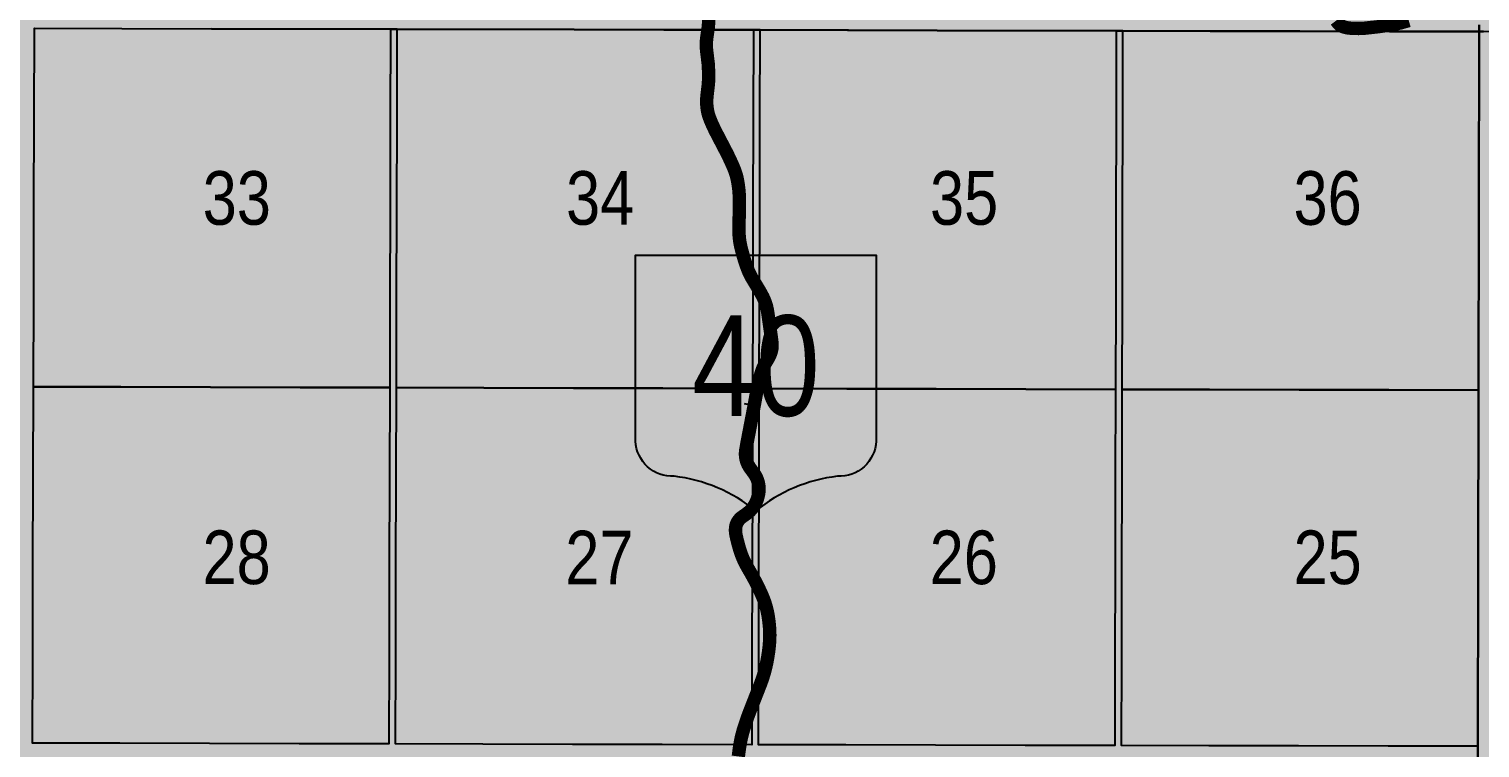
# Model space of a CAD drawing. Extents: x 639460 to 650829, y 5702863 to 5715975.
# Drawn here: x 645310.5 to 645527.3, y 5712106.2 to 5712213.6 of the extents above; entities that cross this region are included whole.
import ezdxf
from ezdxf.enums import TextEntityAlignment as Align

# ---------------------------------------------------------------- set-up
doc = ezdxf.new("R2010")
doc.units = 0
doc.header["$LTSCALE"] = 5
doc.linetypes.add('DASHED2', pattern=[9.524999999999999, 6.35, -3.175])
for name, color, linetype in [('AUX-LABELS', 1, 'Continuous'), ('Quarters', 8, 'Continuous'), ('RoadSeg', 57, 'DASHED2'), ('ROUTE-MAP-HWY', 2, 'Continuous')]:
    doc.layers.add(name, color=color, linetype=linetype)
doc.layers.add('ROUTE-MAP-BACKGROUND-H', color=7, linetype='Continuous', true_color=0xf0ebff)
doc.styles.add('120', font='ARIALN.TTF', dxfattribs={"height": 13})
doc.styles.add('80V', font='ARIALN.TTF', dxfattribs={"oblique": 20.00000000000001, "height": 2})

# ---------------------------------------------------------------- blocks, each defined once
blk = doc.blocks.new('blk_hwy')
h = blk.add_hatch(color=255)
edge = h.paths.add_edge_path()
edge.add_line((-2.394374808926841, -1.502976880546157), (-2.394374808926841, 2.202342593445064))
edge.add_line((-2.394374808926841, 2.20234259344511), (2.394374808927205, 2.20234259344511))
edge.add_line((2.394374808927296, 2.20234259344511), (2.394374808927296, -1.502976881036147))
edge.add_arc((1.666099989399299, -1.474485957415936), 0.7288319048222823, 267.0356154126261, 357.75966761743825, ccw=False)
edge.add_arc((1.99488852761624, -5.339863340062493), 3.158851719708902, 96.66228240425568, 129.1626000068807)
edge.add_arc((-1.994888527615785, -5.339863340062493), 3.158851719708945, 50.83739999311933, 83.33771759574431)
edge.add_arc((-1.666099989399299, -1.474485957415936), 0.7288319048221756, 182.2403323825618, 272.9643845873739, ccw=False)
at = {"color": 0}
blk.add_lwpolyline([(-2.394374808926841, -1.502976880546157), (-2.394374808926841, 2.20234259344511), (2.394374808927296, 2.20234259344511), (2.394374808927296, -1.502976881036147, -0.4179197440755494), (1.628408307617519, -2.202342593444655, 0.1427676877764801), (0, -2.890625918028036, 0.14276768777648), (-1.628408307617065, -2.202342593444655, -0.4179197440755494), (-2.394374808926841, -1.502976881036147)], format="xyb", dxfattribs=at)
at = {"color": 0, "style": '80V', "flags": 8}
blk.add_attdef('HWY', text='', height=2, dxfattribs=at).set_placement((0, 2.273736754432321e-13), align=Align.MIDDLE_CENTER)

msp = doc.modelspace()

# ---------------------------------------------------------------- hatches: boundary and pattern name
at = {"layer": 'ROUTE-MAP-BACKGROUND-H'}
h = msp.add_hatch(color=256, dxfattribs=at)
h.dxf.hatch_style = 1
h.paths.add_polyline_path([(644722.0780574825, 5712923.103110327), (644716.3268754166, 5711989.959252888), (646823.8696153237, 5711989.959252888), (646818.0221694211, 5712923.31514115)])

# ---------------------------------------------------------------- linework, layer by layer
at = {"layer": 'Quarters'}
for points in [[(645337.7106221167, 5712213.700563455), (645364.4945360698, 5712213.637504523), (645365.4989557002, 5712213.635132443), (645391.9482016215, 5712213.572775733), (645418.7323313097, 5712213.509722005), (645419.736754249, 5712213.507382364), (645446.1862178588, 5712213.445097893), (645472.9705611091, 5712213.381979105), (645473.9749898072, 5712213.379605224), (645500.4246323197, 5712213.317656167), (645527.2089943629, 5712213.255676576), (645527.1622261569, 5712186.484516997), (645527.1153510713, 5712159.713385062), (645527.0683690441, 5712132.942254847), (645527.0218525464, 5712106.5058672), (645527.0200676396, 5712105.501496593), (645526.9724702662, 5712078.72966366), (645526.9246985416, 5712051.957825144), (645526.8768869195, 5712025.18605494), (645526.829576861, 5711998.748996064), (645526.8277478198, 5711997.744589484), (645526.8137716518, 5711989.959252887), (645526.8137716518, 5711989.959252887), (645201.0345195738, 5711989.959252888)], [(645527.2106680748, 5712214.26001501), (645527.2089943629, 5712213.255676576), (645527.2089943629, 5712213.255676576), (645500.4246323197, 5712213.317656167), (645473.9749898072, 5712213.379605224), (645472.9705611091, 5712213.381979105), (645446.1862178588, 5712213.445097893), (645419.736754249, 5712213.507382364), (645418.7323313097, 5712213.509722005), (645391.9482016215, 5712213.572775733), (645365.4989557002, 5712213.635132443), (645364.4945360698, 5712213.637504523), (645337.7106221167, 5712213.700563455)], [(645852.976360784, 5711989.959252888), (645526.8137716518, 5711989.959252887), (645526.8277478198, 5711997.744589484), (645526.829576861, 5711998.748996064), (645526.8768869195, 5712025.18605494), (645526.9246985416, 5712051.957825144), (645526.9724702662, 5712078.72966366), (645527.0200676396, 5712105.501496593), (645527.0218525464, 5712106.5058672), (645527.0683690441, 5712132.942254847), (645527.1153510713, 5712159.713385062), (645527.1622261569, 5712186.484516997), (645527.2089943629, 5712213.255676576), (645527.8786536375, 5712213.255071836)], [(645852.7444228873, 5712213.661218119), (645852.7458514626, 5712212.991565248), (645852.7458514626, 5712212.991565248), (645825.9900508911, 5712213.010056028), (645799.2343909998, 5712213.028483975), (645798.5647118957, 5712213.028920559), (645771.769040311, 5712213.04737884), (645744.9734088484, 5712213.065875812), (645744.3037687145, 5712213.066311905), (645717.541702821, 5712213.084725296), (645690.7663794657, 5712213.103224559), (645690.0967086744, 5712213.10366366), (645663.2273045335, 5712213.128747971), (645636.3512438611, 5712213.153843913), (645635.6816095551, 5712213.154449803), (645608.8979923726, 5712213.179434156), (645582.1391375193, 5712213.204415549), (645581.469476929, 5712213.205020777), (645554.6739783977, 5712213.230028878), (645527.8786536375, 5712213.255071836), (645527.2089943629, 5712213.255676576), (645527.2106680748, 5712214.26001501)]]:
    msp.add_lwpolyline(points, dxfattribs=at)
for points in [[(645324.1774485053, 5712160.164270284), (645311.1163602794, 5712160.19504403), (645311.1526865023, 5712173.587021136), (645311.1889950181, 5712186.978998723), (645311.2253506444, 5712200.370976618), (645311.2616884664, 5712213.762921656), (645324.3185444446, 5712213.732128174), (645337.7106221167, 5712213.700563455), (645351.1025853348, 5712213.669034676), (645364.4945360698, 5712213.637504523), (645364.4623966141, 5712200.245515203), (645364.4302068113, 5712186.853522721), (645364.398066226, 5712173.461534248), (645364.3659076983, 5712160.069538833), (645350.969825074, 5712160.101117095), (645337.5737276532, 5712160.132694097), (645324.1774485053, 5712160.164270284)], [(645378.4302230512, 5712160.036427226), (645365.3703275536, 5712160.067194719), (645365.4024854818, 5712173.459187775), (645365.4346277842, 5712186.85118129), (645365.4668169544, 5712200.243171412), (645365.4989557002, 5712213.635132443), (645378.5559826877, 5712213.604337896), (645391.9482016215, 5712213.572775733), (645405.3402745757, 5712213.541249551), (645418.7323313097, 5712213.509722005), (645418.7030275083, 5712200.117719959), (645418.6737378078, 5712186.72574793), (645418.6444319255, 5712173.333713379), (645418.6151054199, 5712159.941708919), (645405.2202157152, 5712159.973278082), (645391.825309803, 5712160.004853192), (645378.4302230512, 5712160.036427226)], [(645432.6795314192, 5712159.908595128), (645419.6195308133, 5712159.9393601), (645419.6488567283, 5712173.331365929), (645419.6781295313, 5712186.723372282), (645419.7074510878, 5712200.11537895), (645419.736754249, 5712213.507382364), (645432.7938887139, 5712213.476624024), (645446.186217859, 5712213.445097893), (645459.5783971419, 5712213.41353733), (645472.9705611091, 5712213.381979105), (645472.9441230766, 5712199.989963861), (645472.9176685485, 5712186.597949053), (645472.8911974594, 5712173.205897639), (645472.8647053062, 5712159.813883709), (645459.4697059614, 5712159.845450616), (645446.0747260936, 5712159.877056744), (645432.6795314192, 5712159.908595128)], [(645486.9294215393, 5712159.787668491), (645473.869070183, 5712159.812004443), (645473.8955939912, 5712173.203919696), (645473.9221012861, 5712186.595839088), (645473.9485549598, 5712199.987721937), (645473.9749898072, 5712213.379605224), (645487.0321984362, 5712213.349016554), (645500.4246323197, 5712213.317656167), (645513.8168205986, 5712213.286665211), (645527.2089943629, 5712213.255676576), (645527.185602473, 5712199.87007808), (645527.1622261569, 5712186.484516997), (645527.1387981733, 5712173.098919335), (645527.1153510715, 5712159.713385062), (645513.720167771, 5712159.738022743), (645500.3249689954, 5712159.762696034), (645486.9294215393, 5712159.787668491)], [(645324.0371641066, 5712106.931178705), (645310.9719767907, 5712106.96196161), (645311.0074021617, 5712120.018904123), (645311.0437172117, 5712133.411083686), (645311.0800487559, 5712146.803063614), (645311.1163602794, 5712160.19504403), (645324.1774485053, 5712160.164270284), (645337.5737276532, 5712160.132694097), (645350.969825074, 5712160.101117095), (645364.3659076983, 5712160.069538833), (645364.333728938, 5712146.677547592), (645364.3015324086, 5712133.285623493), (645364.2693843913, 5712119.893395956), (645364.2379904975, 5712106.836407564), (645350.8378078787, 5712106.86799642), (645337.4376104686, 5712106.89958783), (645324.0371641066, 5712106.931178705)], [(645378.30517249, 5712106.803243993), (645365.242442916, 5712106.834024698), (645365.2738035169, 5712119.891010773), (645365.3059533073, 5712133.283239649), (645365.3381493675, 5712146.675202134), (645365.3703275536, 5712160.067194719), (645378.4302230512, 5712160.036427226), (645391.825309803, 5712160.004853192), (645405.2202157152, 5712159.973278082), (645418.6151054199, 5712159.941708919), (645418.585795278, 5712146.54970484), (645418.5564668308, 5712133.157730848), (645418.5271843834, 5712119.765523811), (645418.4986247994, 5712106.708528168), (645405.100867701, 5712106.740112667), (645391.7031267969, 5712106.771695546), (645378.30517249, 5712106.803243993)], [(645432.5658201993, 5712106.675365874), (645419.5030179913, 5712106.706177685), (645419.5316091435, 5712119.763174596), (645419.5608910484, 5712133.155383001), (645419.5902189303, 5712146.547354658), (645419.6195308133, 5712159.9393601), (645432.6795314192, 5712159.908595128), (645446.0747260936, 5712159.877056744), (645459.4697059614, 5712159.845450616), (645472.8647053062, 5712159.813883709), (645472.8382291244, 5712146.421899793), (645472.811768921, 5712133.029945892), (645472.7853218201, 5712119.637696035), (645472.7595293797, 5712106.580689191), (645459.3616972977, 5712106.612234712), (645445.9638823037, 5712106.64378232), (645432.5658201993, 5712106.675365874)], [(645486.8271559319, 5712106.561121997), (645473.7639276917, 5712106.57927107), (645473.7897191016, 5712119.63617926), (645473.8161654305, 5712133.028297154), (645473.8426272784, 5712146.42018577), (645473.869070183, 5712159.812004443), (645486.9294215393, 5712159.787668491), (645500.3249689954, 5712159.762696034), (645513.720167771, 5712159.738022743), (645527.1153510715, 5712159.713385062), (645527.091852252, 5712146.327788284), (645527.0683690441, 5712132.942254847), (645527.0448338223, 5712119.55645517), (645527.0218525463, 5712106.5058672), (645513.623724806, 5712106.524186795), (645500.2256476941, 5712106.542504791), (645486.8271559319, 5712106.561121997)]]:
    msp.add_lwpolyline(points, close=True, dxfattribs=at)
at = {"layer": 'RoadSeg'}
msp.add_line((645418.8499110412, 5712157.370469735), (645417.4130329668, 5712157.65235277), dxfattribs=at)
for points in [[(645418.8499110412, 5712157.370469735), (645419.2506265767, 5712159.582177322), (645419.3864510121, 5712160.214579471), (645419.5439225398, 5712160.902871127), (645419.7138899977, 5712161.588174013), (645419.908180824, 5712162.279724517), (645420.1275565171, 5712162.89713961), (645420.3712929664, 5712163.425974407), (645420.5948356449, 5712163.817794692), (645420.8262201402, 5712164.195152835), (645421.0804431728, 5712164.645437884), (645421.2495265964, 5712165.015515241), (645421.4020494764, 5712165.440078553), (645421.4950484785, 5712165.855873086), (645421.5309367079, 5712166.310678269), (645421.5180453517, 5712166.688534997), (645421.4903561277, 5712166.962703689), (645421.433431062, 5712167.433626032), (645420.974164833, 5712170.662419799), (645420.8846657483, 5712171.280836772), (645420.7949428725, 5712171.789238891), (645420.6859258272, 5712172.259526953), (645420.5398642038, 5712172.729520277), (645420.382339034, 5712173.141010443), (645420.2025585629, 5712173.538099758), (645419.9963895144, 5712173.937465737), (645419.7765515818, 5712174.332044433), (645419.5246146097, 5712174.766694698), (645418.3990785108, 5712176.639634039), (645418.1694270446, 5712177.099799621), (645417.9875698938, 5712177.495784212), (645417.7943379565, 5712177.989213402), (645417.6239970807, 5712178.467778811), (645417.4447346873, 5712178.998221851), (645417.2920140598, 5712179.487863969), (645417.1456032848, 5712180.0056453), (645416.9981029995, 5712180.556026148), (645416.8656101798, 5712181.086002957), (645416.7543900724, 5712181.60260079), (645416.6743922385, 5712182.103206123), (645416.6180253379, 5712182.611541597), (645416.5852235331, 5712183.207988934), (645416.5766429295, 5712183.874025666), (645416.6508734751, 5712187.535866234), (645416.6478800691, 5712188.104840941), (645416.6312262934, 5712188.673102996), (645416.5983917138, 5712189.253251959), (645416.543540748, 5712189.821963275), (645416.4765143534, 5712190.324023736), (645416.3901407385, 5712190.873908635), (645416.2797029315, 5712191.429399603), (645416.1427744624, 5712191.936420041), (645415.9586926394, 5712192.478357722), (645415.7629381841, 5712192.972535259), (645415.5463461005, 5712193.464904014), (645415.3603728033, 5712193.874235065), (645415.153637689, 5712194.318429006), (645414.9339635926, 5712194.774133097), (645414.6764473494, 5712195.288813082), (645413.3930618592, 5712197.753676232), (645413.1578860848, 5712198.209044393), (645412.9169759833, 5712198.689243115), (645412.7017071549, 5712199.142718296), (645412.4878670528, 5712199.614711872), (645412.2876906797, 5712200.088899722), (645412.0871878293, 5712200.627912381), (645411.9437710269, 5712201.122355308), (645411.8555629858, 5712201.560378774), (645411.7922151302, 5712202.041689728), (645411.7619005226, 5712202.489593648), (645411.7594472845, 5712203.087830791), (645411.7903340725, 5712203.578205366), (645412.0140253301, 5712205.498377776), (645412.0661168976, 5712206.721403625), (645411.9906742618, 5712208.393647825), (645411.764270768, 5712210.268828622), (645411.697623539, 5712210.942025454), (645411.6940376684, 5712211.552118694), (645411.7384968845, 5712212.113586204), (645411.8173159128, 5712212.723877721), (645411.915878314, 5712213.367095663), (645411.9812137046, 5712213.83924788)], [(645416.6075265154, 5712105.943568652), (645416.7785526816, 5712106.994839646), (645416.9634156349, 5712107.906063156), (645417.2374470014, 5712108.928599363), (645417.5421074798, 5712109.867728144), (645417.8701764428, 5712110.816069805), (645418.1866950637, 5712111.668496941), (645419.8132530178, 5712115.821648683), (645420.0631916745, 5712116.517157745), (645420.3293690198, 5712117.339688455), (645420.5524771236, 5712118.167864084), (645420.7324711414, 5712118.979459274), (645420.8788533979, 5712119.777417821), (645421.0201927718, 5712120.71503567), (645421.1057853379, 5712121.460148474), (645421.1670277014, 5712122.189753384), (645421.1944934484, 5712123.050926884), (645421.176005633, 5712123.864409897), (645421.1195647701, 5712124.578327091), (645421.0258507762, 5712125.411966553), (645420.9246003501, 5712126.070412171), (645420.7920844625, 5712126.728180915), (645420.6407131181, 5712127.338203958), (645420.435475882, 5712127.993899163), (645420.2212859378, 5712128.574417394), (645419.8993075558, 5712129.331477288), (645419.6223924205, 5712129.927312059), (645419.3064538299, 5712130.578049719), (645419.0121199299, 5712131.147621288), (645418.6812876556, 5712131.760978107), (645418.3139530822, 5712132.415897866), (645417.9652771879, 5712133.021143492), (645417.691634641, 5712133.513256589), (645417.396154797, 5712134.08357408), (645417.1621470521, 5712134.590793509), (645416.9195534419, 5712135.201008135), (645416.6958587272, 5712135.87860072), (645416.4884497012, 5712136.591720361), (645416.3214370812, 5712137.241414595), (645416.2279815298, 5712137.626105424), (645416.1197432169, 5712138.140844823), (645416.0575649856, 5712138.644005844), (645416.0671219073, 5712139.121459263), (645416.1632164024, 5712139.564654763), (645416.3342408902, 5712139.959910922), (645416.5727915969, 5712140.310577068), (645416.8658888271, 5712140.611123983), (645417.2130915857, 5712140.872295076), (645417.6261036266, 5712141.154815682), (645417.8953629929, 5712141.351325126), (645418.2034532557, 5712141.625173196), (645418.4877510251, 5712141.928334066), (645418.7259677981, 5712142.232701371), (645418.959442463, 5712142.596346216), (645419.1431342842, 5712142.962686511), (645419.3002542866, 5712143.357974407), (645419.4242905916, 5712143.768517587), (645419.5177739307, 5712144.186161511), (645419.5718579415, 5712144.587958115), (645419.5862695718, 5712145.066513324), (645419.5422607578, 5712145.512961591), (645419.4514283721, 5712145.936169297), (645419.3117479146, 5712146.36503355), (645419.1406969471, 5712146.740251142), (645418.9210087162, 5712147.11075327), (645418.7390685754, 5712147.369681215), (645418.1638843714, 5712148.16652937), (645417.9448963068, 5712148.537772128), (645417.772488619, 5712148.926329029), (645417.6393114303, 5712149.361478387), (645417.5658740307, 5712149.795023036), (645417.5445123994, 5712150.21623647), (645417.5826749187, 5712150.643994833), (645417.655317104, 5712151.060939947), (645417.7753192183, 5712151.762271413), (645418.8499110412, 5712157.370469735)]]:
    msp.add_lwpolyline(points, dxfattribs=at)
at = {"layer": 'ROUTE-MAP-HWY'}
for points in [[(645416.4859882024, 5712104.967020423, 2, 2, 0), (645416.6075265154, 5712105.943568652, 2, 2, 0), (645416.7785526816, 5712106.994839646, 2, 2, 0), (645416.9634156349, 5712107.906063156, 2, 2, 0), (645417.2374470014, 5712108.928599363, 2, 2, 0), (645417.5421074798, 5712109.867728144, 2, 2, 0), (645417.8701764428, 5712110.816069805, 2, 2, 0), (645418.1866950637, 5712111.668496941, 2, 2, 0), (645419.8132530178, 5712115.821648683, 2, 2, 0), (645420.0631916745, 5712116.517157745, 2, 2, 0), (645420.3293690198, 5712117.339688455, 2, 2, 0), (645420.5524771236, 5712118.167864084, 2, 2, 0), (645420.7324711414, 5712118.979459274, 2, 2, 0), (645420.8788533979, 5712119.777417821, 2, 2, 0), (645421.0201927718, 5712120.71503567, 2, 2, 0), (645421.1057853379, 5712121.460148474, 2, 2, 0), (645421.1670277014, 5712122.189753384, 2, 2, 0), (645421.1944934484, 5712123.050926884, 2, 2, 0), (645421.176005633, 5712123.864409897, 2, 2, 0), (645421.1195647701, 5712124.578327091, 2, 2, 0), (645421.0258507762, 5712125.411966553, 2, 2, 0), (645420.9246003501, 5712126.070412171, 2, 2, 0), (645420.7920844625, 5712126.728180915, 2, 2, 0), (645420.6407131181, 5712127.338203958, 2, 2, 0), (645420.435475882, 5712127.993899163, 2, 2, 0), (645420.2212859378, 5712128.574417394, 2, 2, 0), (645419.8993075558, 5712129.331477288, 2, 2, 0), (645419.6223924205, 5712129.927312059, 2, 2, 0), (645419.3064538299, 5712130.578049719, 2, 2, 0), (645419.0121199299, 5712131.147621288, 2, 2, 0), (645418.6812876556, 5712131.760978107, 2, 2, 0), (645418.3139530822, 5712132.415897866, 2, 2, 0), (645417.9652771879, 5712133.021143492, 2, 2, 0), (645417.691634641, 5712133.513256589, 2, 2, 0), (645417.396154797, 5712134.08357408, 2, 2, 0), (645417.1621470521, 5712134.590793509, 2, 2, 0), (645416.9195534419, 5712135.201008135, 2, 2, 0), (645416.6958587272, 5712135.87860072, 2, 2, 0), (645416.4884497012, 5712136.591720361, 2, 2, 0), (645416.3214370812, 5712137.241414595, 2, 2, 0), (645416.2279815298, 5712137.626105424, 2, 2, 0), (645416.1197432169, 5712138.140844823, 2, 2, 0), (645416.0575649856, 5712138.644005844, 2, 2, 0), (645416.0671219073, 5712139.121459263, 2, 2, 0), (645416.1632164024, 5712139.564654763, 2, 2, 0), (645416.3342408902, 5712139.959910922, 2, 2, 0), (645416.5727915969, 5712140.310577068, 2, 2, 0), (645416.8658888271, 5712140.611123983, 2, 2, 0), (645417.2130915857, 5712140.872295076, 2, 2, 0), (645417.6261036266, 5712141.154815682, 2, 2, 0), (645417.8953629929, 5712141.351325126, 2, 2, 0), (645418.2034532557, 5712141.625173196, 2, 2, 0), (645418.4877510251, 5712141.928334066, 2, 2, 0), (645418.7259677981, 5712142.232701371, 2, 2, 0), (645418.959442463, 5712142.596346216, 2, 2, 0), (645419.1431342842, 5712142.962686511, 2, 2, 0), (645419.3002542866, 5712143.357974407, 2, 2, 0), (645419.4242905916, 5712143.768517587, 2, 2, 0), (645419.5177739307, 5712144.186161511, 2, 2, 0), (645419.5718579415, 5712144.587958115, 2, 2, 0), (645419.5862695718, 5712145.066513324, 2, 2, 0), (645419.5422607578, 5712145.512961591, 2, 2, 0), (645419.4514283721, 5712145.936169297, 2, 2, 0), (645419.3117479146, 5712146.36503355, 2, 2, 0), (645419.1406969471, 5712146.740251142, 2, 2, 0), (645418.9210087162, 5712147.11075327, 2, 2, 0), (645418.7390685754, 5712147.369681215, 2, 2, 0), (645418.1638843714, 5712148.16652937, 2, 2, 0), (645417.9448963068, 5712148.537772128, 2, 2, 0), (645417.772488619, 5712148.926329029, 2, 2, 0), (645417.6393114303, 5712149.361478387, 2, 2, 0), (645417.5658740307, 5712149.795023036, 2, 2, 0), (645417.5445123994, 5712150.21623647, 2, 2, 0), (645417.5826749187, 5712150.643994833, 2, 2, 0), (645417.655317104, 5712151.060939947, 2, 2, 0), (645417.7753192183, 5712151.762271413, 2, 2, 0), (645418.8499110412, 5712157.370469735, 2, 2, 0), (645419.2506265767, 5712159.582177322, 2, 2, 0), (645419.3864510121, 5712160.214579471, 2, 2, 0), (645419.5439225398, 5712160.902871127, 2, 2, 0), (645419.7138899977, 5712161.588174013, 2, 2, 0), (645419.908180824, 5712162.279724517, 2, 2, 0), (645420.1275565171, 5712162.89713961, 2, 2, 0), (645420.3712929664, 5712163.425974407, 2, 2, 0), (645420.5948356449, 5712163.817794692, 2, 2, 0), (645420.8262201402, 5712164.195152835, 2, 2, 0), (645421.0804431728, 5712164.645437884, 2, 2, 0), (645421.2495265964, 5712165.015515241, 2, 2, 0), (645421.4020494764, 5712165.440078553, 2, 2, 0), (645421.4950484785, 5712165.855873086, 2, 2, 0), (645421.5309367079, 5712166.310678269, 2, 2, 0), (645421.5180453517, 5712166.688534997, 2, 2, 0), (645421.4903561277, 5712166.962703689, 2, 2, 0), (645421.433431062, 5712167.433626032, 2, 2, 0), (645420.974164833, 5712170.662419799, 2, 2, 0), (645420.8846657483, 5712171.280836772, 2, 2, 0), (645420.7949428725, 5712171.789238891, 2, 2, 0), (645420.6859258272, 5712172.259526953, 2, 2, 0), (645420.5398642038, 5712172.729520277, 2, 2, 0), (645420.382339034, 5712173.141010443, 2, 2, 0), (645420.2025585629, 5712173.538099758, 2, 2, 0), (645419.9963895144, 5712173.937465737, 2, 2, 0), (645419.7765515818, 5712174.332044433, 2, 2, 0), (645419.5246146097, 5712174.766694698, 2, 2, 0), (645418.3990785108, 5712176.639634039, 2, 2, 0), (645418.1694270446, 5712177.099799621, 2, 2, 0), (645417.9875698938, 5712177.495784212, 2, 2, 0), (645417.7943379565, 5712177.989213402, 2, 2, 0), (645417.6239970807, 5712178.467778811, 2, 2, 0), (645417.4447346873, 5712178.998221851, 2, 2, 0), (645417.2920140598, 5712179.487863969, 2, 2, 0), (645417.1456032848, 5712180.0056453, 2, 2, 0), (645416.9981029995, 5712180.556026148, 2, 2, 0), (645416.8656101798, 5712181.086002957, 2, 2, 0), (645416.7543900724, 5712181.60260079, 2, 2, 0), (645416.6743922385, 5712182.103206123, 2, 2, 0), (645416.6180253379, 5712182.611541597, 2, 2, 0), (645416.5852235331, 5712183.207988934, 2, 2, 0), (645416.5766429295, 5712183.874025666, 2, 2, 0), (645416.6508734751, 5712187.535866234, 2, 2, 0), (645416.6478800691, 5712188.104840941, 2, 2, 0), (645416.6312262934, 5712188.673102996, 2, 2, 0), (645416.5983917138, 5712189.253251959, 2, 2, 0), (645416.543540748, 5712189.821963275, 2, 2, 0), (645416.4765143534, 5712190.324023736, 2, 2, 0), (645416.3901407385, 5712190.873908635, 2, 2, 0), (645416.2797029315, 5712191.429399603, 2, 2, 0), (645416.1427744624, 5712191.936420041, 2, 2, 0), (645415.9586926394, 5712192.478357722, 2, 2, 0), (645415.7629381841, 5712192.972535259, 2, 2, 0), (645415.5463461005, 5712193.464904014, 2, 2, 0), (645415.3603728033, 5712193.874235065, 2, 2, 0), (645415.153637689, 5712194.318429006, 2, 2, 0), (645414.9339635926, 5712194.774133097, 2, 2, 0), (645414.6764473494, 5712195.288813082, 2, 2, 0), (645413.3930618592, 5712197.753676232, 2, 2, 0), (645413.1578860848, 5712198.209044393, 2, 2, 0), (645412.9169759833, 5712198.689243115, 2, 2, 0), (645412.7017071549, 5712199.142718296, 2, 2, 0), (645412.4878670528, 5712199.614711872, 2, 2, 0), (645412.2876906797, 5712200.088899722, 2, 2, 0), (645412.0871878293, 5712200.627912381, 2, 2, 0), (645411.9437710269, 5712201.122355308, 2, 2, 0), (645411.8555629858, 5712201.560378774, 2, 2, 0), (645411.7922151302, 5712202.041689728, 2, 2, 0), (645411.7619005226, 5712202.489593648, 2, 2, 0), (645411.7594472845, 5712203.087830791, 2, 2, 0), (645411.7903340725, 5712203.578205366, 2, 2, 0), (645412.0140253301, 5712205.498377776, 2, 2, 0), (645412.0661168976, 5712206.721403625, 2, 2, 0), (645411.9906742618, 5712208.393647825, 2, 2, 0), (645411.764270768, 5712210.268828622, 2, 2, 0), (645411.697623539, 5712210.942025454, 2, 2, 0), (645411.6940376684, 5712211.552118694, 2, 2, 0), (645411.7384968845, 5712212.113586204, 2, 2, 0), (645411.8173159128, 5712212.723877721, 2, 2, 0), (645411.915878314, 5712213.367095663, 2, 2, 0), (645411.9812137046, 5712213.83924788, 2, 2, 0), (645412.0367120148, 5712214.478110799, 2, 2, 0), (645412.0352119273, 5712215.090051902, 2, 2, 0)], [(645505.8479737764, 5712214.907193642, 2, 2, 0), (645506.067190955, 5712214.613480314, 2, 2, 0), (645506.294806592, 5712214.361982923, 2, 2, 0), (645506.5400919497, 5712214.160836682, 2, 2, 0), (645506.806312984, 5712214.026705831, 2, 2, 0), (645507.0980468604, 5712213.925504322, 2, 2, 0), (645507.4002380782, 5712213.850958008, 2, 2, 0), (645507.7105689532, 5712213.801218353, 2, 2, 0), (645508.026256038, 5712213.772585381, 2, 2, 0), (645508.3236680807, 5712213.751389282, 2, 2, 0), (645508.6083620886, 5712213.738732803, 2, 2, 0), (645508.9000104673, 5712213.732733917, 2, 2, 0), (645509.2115723434, 5712213.731150484, 2, 2, 0), (645509.5333319638, 5712213.738071988, 2, 2, 0), (645509.8618188539, 5712213.754615012, 2, 2, 0), (645510.180594975, 5712213.778581843, 2, 2, 0), (645512.2151270387, 5712214.003706663, 2, 2, 0), (645513.0078671178, 5712214.119946964, 2, 2, 0), (645513.8284055266, 5712214.251337109, 2, 2, 0), (645514.6510254324, 5712214.382357734, 2, 2, 0), (645515.4739604341, 5712214.570797939, 2, 2, 0), (645516.7049861088, 5712214.920517871, 2, 2, 0)]]:
    msp.add_lwpolyline(points, format="xyseb", dxfattribs=at)

# ---------------------------------------------------------------- block references
at = {"layer": 'AUX-LABELS'}
ref = msp.add_blockref('blk_hwy', (645419.1008493525, 5712163.352876836), dxfattribs=dict(at, xscale=7.503941295086527, yscale=7.503941295086527, zscale=7.503941295086527))
ref.add_attrib('HWY', '40', dxfattribs={"layer": '0', "color": 0, "height": 15.00788259017305, "style": '80V'}).set_placement((645419.1008493525, 5712163.352876836), align=Align.MIDDLE_CENTER)

# ---------------------------------------------------------------- texts
at = {"layer": 'RoadSeg', "style": '120'}
for s, p in [('33', (645336.4151565528, 5712184.408635186)), ('34', (645390.7331034889, 5712184.408635186)), ('35', (645445.1352175155, 5712184.408635184)), ('36', (645499.4759596782, 5712184.399867812)), ('28', (645336.3853473632, 5712130.716252573)), ('27', (645390.6156202453, 5712130.681182881)), ('26', (645445.0896269983, 5712130.707485145)), ('25', (645499.4759597089, 5712130.716252562))]:
    msp.add_text(s, height=8.004123244047886, dxfattribs=at).set_placement(p)
msp.add_text('28-8-5', height=39.9829615555019, rotation=359.9576067001221, dxfattribs=at).set_placement((645337.258289688, 5712097.480942627))

doc.saveas('drawing.dxf')
